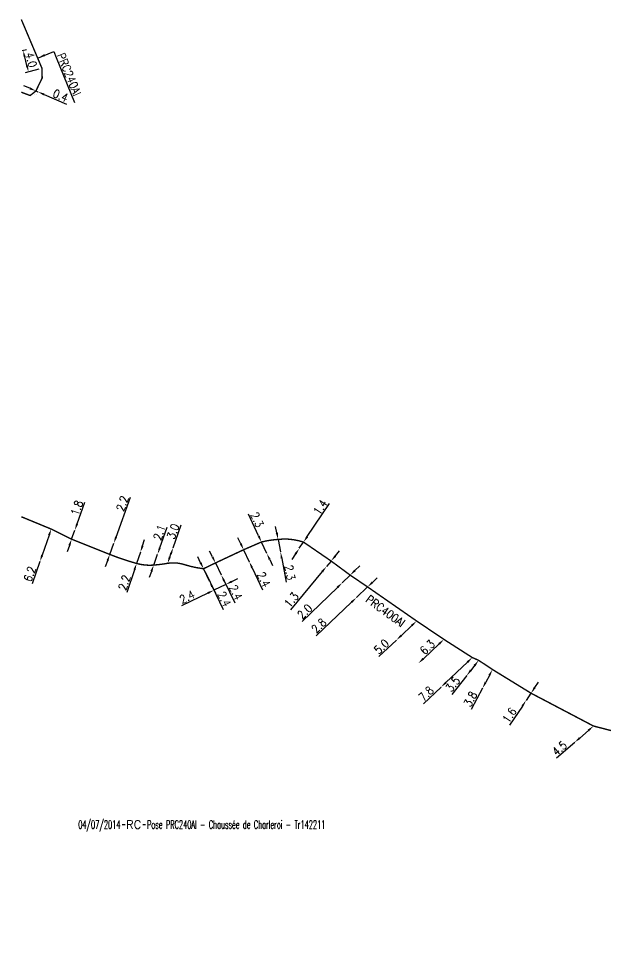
# Model space of a CAD drawing. Header units: millimetres. Extents: x 156382 to 158006, y 120998 to 122000.
# Drawn here: x 156999.5 to 157105.6, y 121213.9 to 121384.1 of the extents above; entities that cross this region are included whole.
import ezdxf
from ezdxf.enums import TextEntityAlignment as Align

# ---------------------------------------------------------------- set-up
doc = ezdxf.new("R2010")
doc.units = ezdxf.units.MM
doc.header["$PDMODE"] = 34
doc.layers.get('0').update_dxf_attribs({"linetype": 'CONTINUOUS'})
doc.layers.get('DEFPOINTS').update_dxf_attribs({"linetype": 'CONTINUOUS'})
doc.layers.add('M_110', color=1, linetype='M_ST_10')
doc.styles.get("Standard").update_dxf_attribs({"font": 'romans.shx', "width": 0.85})
doc.linetypes.add('M_ST_10', pattern='A,5,-0.3,["++",Standard,S=1,R=0,X=0,Y=-0.5],-2.8', length=8.1)
doc.dimstyles.get("Standard").update_dxf_attribs({"dimtxt": 1.5, "dimasz": 1.2, "dimexe": 0.625, "dimexo": 0.625, "dimgap": 0.25, "dimtad": 1, "dimdec": 1, "dimzin": 0, "dimdsep": 46, "dimtxsty": 'Standard', "dimcen": -0.5, "dimadec": 0, "dimazin": 0, "dimtfac": 1, "dimtdec": 1, "dimtmove": 0, "dimatfit": 3, "dimfxl": 0, "dimtolj": 1, "dimtzin": 0, "dimarcsym": 0})

# ---------------------------------------------------------------- blocks, each defined once
blk = doc.blocks.new('*D226')
at = {"layer": 'DEFPOINTS', "color": 0, "linetype": 'Continuous', "transparency": 16777216}
for p in [(157016.72, 121289.2), (157016.72, 121289.2), (157015.99, 121287.17)]:
    blk.add_point(p, dxfattribs=at)
at = {"layer": 'M_110', "color": 0, "linetype": 'Continuous', "lineweight": -2, "transparency": 16777216}
for p, q in [((157017.13, 121290.32), (157019.74, 121297.55)), ((157015.99, 121287.17), (157016.72, 121289.2)), ((157015.59, 121286.04), (157015.18, 121284.92))]:
    blk.add_line(p, q, dxfattribs=at)
at = {"layer": 'M_110', "color": 0, "linetype": 'Continuous', "transparency": 16777216}
for points in [[(157016.94, 121290.39), (157017.32, 121290.26), (157016.72, 121289.2)], [(157015.4, 121286.11), (157015.77, 121285.98), (157015.99, 121287.17)]]:
    blk.add_solid(points, dxfattribs=at)
at = {"layer": 'M_110', "color": 0, "linetype": 'Continuous', "transparency": 16777216, "insert": (157018.26, 121296.39), "char_height": 1.5, "attachment_point": 5, "rotation": 70.1556}
blk.add_mtext('\\A1;2.2', dxfattribs=at)
blk = doc.blocks.new('*D227')
at = {"layer": 'DEFPOINTS', "color": 0, "linetype": 'Continuous', "transparency": 16777216}
for p in [(157021.53, 121287.58), (157021.53, 121287.58), (157020.84, 121285.54)]:
    blk.add_point(p, dxfattribs=at)
at = {"layer": 'M_110', "color": 0, "linetype": 'Continuous', "lineweight": -2, "transparency": 16777216}
for p, q in [((157021.91, 121288.71), (157022.29, 121289.85)), ((157021.53, 121287.58), (157020.84, 121285.54)), ((157020.45, 121284.4), (157019.06, 121280.26))]:
    blk.add_line(p, q, dxfattribs=at)
at = {"layer": 'M_110', "color": 0, "linetype": 'Continuous', "transparency": 16777216}
for points in [[(157021.72, 121288.78), (157022.1, 121288.65), (157021.53, 121287.58)], [(157020.27, 121284.46), (157020.64, 121284.34), (157020.84, 121285.54)]]:
    blk.add_solid(points, dxfattribs=at)
at = {"layer": 'M_110', "color": 0, "linetype": 'Continuous', "transparency": 16777216, "insert": (157018.62, 121282.08), "char_height": 1.5, "attachment_point": 5, "rotation": 71.3606}
blk.add_mtext('\\A1;2.2', dxfattribs=at)
blk = doc.blocks.new('*D228')
at = {"layer": 'DEFPOINTS', "color": 0, "linetype": 'Continuous', "transparency": 16777216}
for p in [(157035.1, 121285.63), (157036.14, 121283.47), (157036.14, 121283.47)]:
    blk.add_point(p, dxfattribs=at)
at = {"layer": 'M_110', "color": 0, "linetype": 'Continuous', "lineweight": -2, "transparency": 16777216}
for p, q in [((157034.57, 121286.71), (157034.05, 121287.79)), ((157035.1, 121285.63), (157036.14, 121283.47)), ((157036.66, 121282.39), (157038.59, 121278.4))]:
    blk.add_line(p, q, dxfattribs=at)
at = {"layer": 'M_110', "color": 0, "linetype": 'Continuous', "transparency": 16777216}
for points in [[(157034.75, 121286.79), (157034.39, 121286.62), (157035.1, 121285.63)], [(157036.84, 121282.47), (157036.48, 121282.3), (157036.14, 121283.47)]]:
    blk.add_solid(points, dxfattribs=at)
at = {"layer": 'M_110', "color": 0, "linetype": 'Continuous', "transparency": 16777216, "insert": (157038.79, 121280.29), "char_height": 1.5, "attachment_point": 5, "rotation": 295.8018}
blk.add_mtext('\\A1;2.4', dxfattribs=at)
blk = doc.blocks.new('*D229')
at = {"layer": 'DEFPOINTS', "color": 0, "linetype": 'Continuous', "transparency": 16777216}
for p in [(157032.94, 121284.58), (157033.98, 121282.42), (157033.98, 121282.42)]:
    blk.add_point(p, dxfattribs=at)
at = {"layer": 'M_110', "color": 0, "linetype": 'Continuous', "lineweight": -2, "transparency": 16777216}
for p, q in [((157032.41, 121285.66), (157031.89, 121286.74)), ((157032.94, 121284.58), (157033.98, 121282.42)), ((157034.5, 121281.34), (157036.5, 121277.22))]:
    blk.add_line(p, q, dxfattribs=at)
at = {"layer": 'M_110', "color": 0, "linetype": 'Continuous', "transparency": 16777216}
for points in [[(157032.59, 121285.75), (157032.23, 121285.58), (157032.94, 121284.58)], [(157034.68, 121281.43), (157034.32, 121281.25), (157033.98, 121282.42)]]:
    blk.add_solid(points, dxfattribs=at)
at = {"layer": 'M_110', "color": 0, "linetype": 'Continuous', "transparency": 16777216, "insert": (157036.69, 121279.11), "char_height": 1.5, "attachment_point": 5, "rotation": 295.8018}
blk.add_mtext('\\A1;2.4', dxfattribs=at)
blk = doc.blocks.new('*D230')
at = {"layer": 'DEFPOINTS', "color": 0, "linetype": 'Continuous', "transparency": 16777216}
for p in [(157032.94, 121284.58), (157036.97, 121281.75), (157034.81, 121280.7)]:
    blk.add_point(p, dxfattribs=at)
at = {"layer": 'M_110', "color": 0, "linetype": 'Continuous', "lineweight": -2, "transparency": 16777216}
for p, q in [((157033.21, 121284.02), (157035.08, 121280.14)), ((157038.05, 121282.27), (157039.13, 121282.79)), ((157036.97, 121281.75), (157034.81, 121280.7)), ((157033.73, 121280.18), (157028.96, 121277.87))]:
    blk.add_line(p, q, dxfattribs=at)
at = {"layer": 'M_110', "color": 0, "linetype": 'Continuous', "transparency": 16777216}
for points in [[(157037.97, 121282.45), (157038.14, 121282.09), (157036.97, 121281.75)], [(157033.64, 121280.36), (157033.82, 121280), (157034.81, 121280.7)]]:
    blk.add_solid(points, dxfattribs=at)
at = {"layer": 'M_110', "color": 0, "linetype": 'Continuous', "transparency": 16777216, "insert": (157029.98, 121279.48), "char_height": 1.5, "attachment_point": 5, "rotation": 25.8018}
blk.add_mtext('\\A1;2.4', dxfattribs=at)
blk = doc.blocks.new('*D231')
at = {"layer": 'DEFPOINTS', "color": 0, "linetype": 'Continuous', "transparency": 16777216}
for p in [(157040.19, 121288.02), (157041.21, 121285.85), (157041.21, 121285.85)]:
    blk.add_point(p, dxfattribs=at)
at = {"layer": 'M_110', "color": 0, "linetype": 'Continuous', "lineweight": -2, "transparency": 16777216}
for p, q in [((157039.68, 121289.11), (157039.17, 121290.19)), ((157040.19, 121288.02), (157041.21, 121285.85)), ((157041.72, 121284.76), (157043.6, 121280.75))]:
    blk.add_line(p, q, dxfattribs=at)
at = {"layer": 'M_110', "color": 0, "linetype": 'Continuous', "transparency": 16777216}
for points in [[(157039.86, 121289.19), (157039.5, 121289.02), (157040.19, 121288.02)], [(157041.9, 121284.85), (157041.54, 121284.68), (157041.21, 121285.85)]]:
    blk.add_solid(points, dxfattribs=at)
at = {"layer": 'M_110', "color": 0, "linetype": 'Continuous', "transparency": 16777216, "insert": (157043.82, 121282.64), "char_height": 1.5, "attachment_point": 5, "rotation": 295.156}
blk.add_mtext('\\A1;2.4', dxfattribs=at)
blk = doc.blocks.new('*D232')
at = {"layer": 'DEFPOINTS', "color": 0, "linetype": 'Continuous', "transparency": 16777216}
for p in [(157046.42, 121289.89), (157046.85, 121287.63), (157046.85, 121287.63)]:
    blk.add_point(p, dxfattribs=at)
at = {"layer": 'M_110', "color": 0, "linetype": 'Continuous', "lineweight": -2, "transparency": 16777216}
for p, q in [((157046.2, 121291.07), (157045.98, 121292.25)), ((157046.42, 121289.89), (157046.85, 121287.63)), ((157047.07, 121286.45), (157047.87, 121282.16))]:
    blk.add_line(p, q, dxfattribs=at)
at = {"layer": 'M_110', "color": 0, "linetype": 'Continuous', "transparency": 16777216}
for points in [[(157046.4, 121291.11), (157046, 121291.04), (157046.42, 121289.89)], [(157047.26, 121286.49), (157046.87, 121286.42), (157046.85, 121287.63)]]:
    blk.add_solid(points, dxfattribs=at)
at = {"layer": 'M_110', "color": 0, "linetype": 'Continuous', "transparency": 16777216, "insert": (157048.56, 121283.9), "char_height": 1.5, "attachment_point": 5, "rotation": 280.6318}
blk.add_mtext('\\A1;2.3', dxfattribs=at)
blk = doc.blocks.new('*D233')
at = {"layer": 'DEFPOINTS', "color": 0, "linetype": 'Continuous', "transparency": 16777216}
for p in [(157043.41, 121289.42), (157044.39, 121287.34), (157044.39, 121287.34)]:
    blk.add_point(p, dxfattribs=at)
at = {"layer": 'M_110', "color": 0, "linetype": 'Continuous', "lineweight": -2, "transparency": 16777216}
for p, q in [((157042.9, 121290.51), (157041.05, 121294.47)), ((157044.39, 121287.34), (157043.41, 121289.42)), ((157044.9, 121286.25), (157045.41, 121285.17))]:
    blk.add_line(p, q, dxfattribs=at)
at = {"layer": 'M_110', "color": 0, "linetype": 'Continuous', "transparency": 16777216}
for points in [[(157043.09, 121290.59), (157042.72, 121290.42), (157043.41, 121289.42)], [(157045.08, 121286.34), (157044.72, 121286.17), (157044.39, 121287.34)]]:
    blk.add_solid(points, dxfattribs=at)
at = {"layer": 'M_110', "color": 0, "linetype": 'Continuous', "transparency": 16777216, "insert": (157042.63, 121293.45), "char_height": 1.5, "attachment_point": 5, "rotation": 295.1173}
blk.add_mtext('\\A1;2.3', dxfattribs=at)
blk = doc.blocks.new('*D234')
at = {"layer": 'DEFPOINTS', "color": 0, "linetype": 'Continuous', "transparency": 16777216}
for p in [(157051.02, 121289.4), (157051.02, 121289.4), (157050.26, 121288.28)]:
    blk.add_point(p, dxfattribs=at)
at = {"layer": 'M_110', "color": 0, "linetype": 'Continuous', "lineweight": -2, "transparency": 16777216}
for p, q in [((157051.69, 121290.39), (157055.73, 121296.41)), ((157050.26, 121288.28), (157051.02, 121289.4)), ((157049.59, 121287.28), (157048.92, 121286.28))]:
    blk.add_line(p, q, dxfattribs=at)
at = {"layer": 'M_110', "color": 0, "linetype": 'Continuous', "transparency": 16777216}
for points in [[(157051.52, 121290.5), (157051.85, 121290.28), (157051.02, 121289.4)], [(157049.43, 121287.39), (157049.76, 121287.17), (157050.26, 121288.28)]]:
    blk.add_solid(points, dxfattribs=at)
at = {"layer": 'M_110', "color": 0, "linetype": 'Continuous', "transparency": 16777216, "insert": (157054.05, 121295.71), "char_height": 1.5, "attachment_point": 5, "rotation": 56.0938}
blk.add_mtext('\\A1;1.4', dxfattribs=at)
blk = doc.blocks.new('*D235')
at = {"layer": 'DEFPOINTS', "color": 0, "linetype": 'Continuous', "transparency": 16777216}
for p in [(157055.17, 121284.98), (157055.17, 121284.98), (157056, 121285.98)]:
    blk.add_point(p, dxfattribs=at)
at = {"layer": 'M_110', "color": 0, "linetype": 'Continuous', "lineweight": -2, "transparency": 16777216}
for p, q in [((157056.77, 121286.9), (157057.54, 121287.82)), ((157056, 121285.98), (157055.17, 121284.98)), ((157054.4, 121284.06), (157048.64, 121277.17))]:
    blk.add_line(p, q, dxfattribs=at)
at = {"layer": 'M_110', "color": 0, "linetype": 'Continuous', "transparency": 16777216}
for points in [[(157056.62, 121287.02), (157056.93, 121286.77), (157056, 121285.98)], [(157054.25, 121284.19), (157054.55, 121283.93), (157055.17, 121284.98)]]:
    blk.add_solid(points, dxfattribs=at)
at = {"layer": 'M_110', "color": 0, "linetype": 'Continuous', "transparency": 16777216, "insert": (157048.83, 121278.96), "char_height": 1.5, "attachment_point": 5, "rotation": 50.0887}
blk.add_mtext('\\A1;1.3', dxfattribs=at)
blk = doc.blocks.new('*D236')
at = {"layer": 'DEFPOINTS', "color": 0, "linetype": 'Continuous', "transparency": 16777216}
for p in [(157059.45, 121283.43), (157058.02, 121282.04), (157058.02, 121282.04)]:
    blk.add_point(p, dxfattribs=at)
at = {"layer": 'M_110', "color": 0, "linetype": 'Continuous', "lineweight": -2, "transparency": 16777216}
for p, q in [((157060.31, 121284.27), (157061.18, 121285.1)), ((157059.45, 121283.43), (157058.02, 121282.04)), ((157057.15, 121281.21), (157050.78, 121275.04))]:
    blk.add_line(p, q, dxfattribs=at)
at = {"layer": 'M_110', "color": 0, "linetype": 'Continuous', "transparency": 16777216}
for points in [[(157060.17, 121284.41), (157060.45, 121284.12), (157059.45, 121283.43)], [(157057.01, 121281.35), (157057.29, 121281.06), (157058.02, 121282.04)]]:
    blk.add_solid(points, dxfattribs=at)
at = {"layer": 'M_110', "color": 0, "linetype": 'Continuous', "transparency": 16777216, "insert": (157051.23, 121276.86), "char_height": 1.5, "attachment_point": 5, "rotation": 44.0837}
blk.add_mtext('\\A1;2.0', dxfattribs=at)
blk = doc.blocks.new('*D237')
at = {"layer": 'DEFPOINTS', "color": 0, "linetype": 'Continuous', "transparency": 16777216}
for p in [(157062.6, 121281.29), (157060.57, 121279.36), (157060.57, 121279.36)]:
    blk.add_point(p, dxfattribs=at)
at = {"layer": 'M_110', "color": 0, "linetype": 'Continuous', "lineweight": -2, "transparency": 16777216}
for p, q in [((157063.46, 121282.12), (157064.33, 121282.95)), ((157062.6, 121281.29), (157060.57, 121279.36)), ((157059.7, 121278.53), (157053.33, 121272.47))]:
    blk.add_line(p, q, dxfattribs=at)
at = {"layer": 'M_110', "color": 0, "linetype": 'Continuous', "transparency": 16777216}
for points in [[(157063.33, 121282.26), (157063.6, 121281.97), (157062.6, 121281.29)], [(157059.56, 121278.68), (157059.84, 121278.39), (157060.57, 121279.36)]]:
    blk.add_solid(points, dxfattribs=at)
at = {"layer": 'M_110', "color": 0, "linetype": 'Continuous', "transparency": 16777216, "insert": (157053.79, 121274.29), "char_height": 1.5, "attachment_point": 5, "rotation": 43.599}
blk.add_mtext('\\A1;2.8', dxfattribs=at)
blk = doc.blocks.new('*D238')
at = {"layer": 'DEFPOINTS', "color": 0, "linetype": 'Continuous', "transparency": 16777216}
for p in [(157071.46, 121275.13), (157067.83, 121271.69), (157067.83, 121271.69)]:
    blk.add_point(p, dxfattribs=at)
at = {"layer": 'M_110', "color": 0, "linetype": 'Continuous', "lineweight": -2, "transparency": 16777216}
for p, q in [((157070.59, 121274.3), (157068.7, 121272.51)), ((157067.83, 121271.69), (157064.65, 121268.68))]:
    blk.add_line(p, q, dxfattribs=at)
at = {"layer": 'M_110', "color": 0, "linetype": 'Continuous', "transparency": 16777216}
for points in [[(157070.45, 121274.45), (157070.72, 121274.16), (157071.46, 121275.13)], [(157068.56, 121272.66), (157068.84, 121272.37), (157067.83, 121271.69)]]:
    blk.add_solid(points, dxfattribs=at)
at = {"layer": 'M_110', "color": 0, "linetype": 'Continuous', "transparency": 16777216, "insert": (157065.12, 121270.5), "char_height": 1.5, "attachment_point": 5, "rotation": 43.4223}
blk.add_mtext('\\A1;5.0', dxfattribs=at)
blk = doc.blocks.new('*D239')
at = {"layer": 'DEFPOINTS', "color": 0, "linetype": 'Continuous', "transparency": 16777216}
for p in [(157076.4, 121271.8), (157071.8, 121267.49), (157071.8, 121267.49)]:
    blk.add_point(p, dxfattribs=at)
at = {"layer": 'M_110', "color": 0, "linetype": 'Continuous', "lineweight": -2, "transparency": 16777216}
blk.add_line((157075.52, 121270.98), (157072.68, 121268.31), dxfattribs=at)
at = {"layer": 'M_110', "color": 0, "linetype": 'Continuous', "transparency": 16777216}
for points in [[(157075.39, 121271.13), (157075.66, 121270.83), (157076.4, 121271.8)], [(157072.54, 121268.46), (157072.81, 121268.17), (157071.8, 121267.49)]]:
    blk.add_solid(points, dxfattribs=at)
at = {"layer": 'M_110', "color": 0, "linetype": 'Continuous', "transparency": 16777216, "insert": (157073.42, 121270.38), "char_height": 1.5, "attachment_point": 5, "rotation": 43.1433}
blk.add_mtext('\\A1;6.3', dxfattribs=at)
blk = doc.blocks.new('*D240')
at = {"layer": 'DEFPOINTS', "color": 0, "linetype": 'Continuous', "transparency": 16777216}
for p in [(157081.52, 121268.52), (157075.9, 121263.18), (157075.9, 121263.18)]:
    blk.add_point(p, dxfattribs=at)
at = {"layer": 'M_110', "color": 0, "linetype": 'Continuous', "lineweight": -2, "transparency": 16777216}
for p, q in [((157080.65, 121267.69), (157076.77, 121264)), ((157075.9, 121263.18), (157072.73, 121260.17))]:
    blk.add_line(p, q, dxfattribs=at)
at = {"layer": 'M_110', "color": 0, "linetype": 'Continuous', "transparency": 16777216}
for points in [[(157080.51, 121267.83), (157080.79, 121267.54), (157081.52, 121268.52)], [(157076.63, 121264.15), (157076.91, 121263.86), (157075.9, 121263.18)]]:
    blk.add_solid(points, dxfattribs=at)
at = {"layer": 'M_110', "color": 0, "linetype": 'Continuous', "transparency": 16777216, "insert": (157073.19, 121261.98), "char_height": 1.5, "attachment_point": 5, "rotation": 43.5413}
blk.add_mtext('\\A1;7.8', dxfattribs=at)
blk = doc.blocks.new('*D241')
at = {"layer": 'DEFPOINTS', "color": 0, "linetype": 'Continuous', "transparency": 16777216}
for p in [(157082.68, 121268.01), (157080.52, 121265.26), (157080.52, 121265.26)]:
    blk.add_point(p, dxfattribs=at)
at = {"layer": 'M_110', "color": 0, "linetype": 'Continuous', "lineweight": -2, "transparency": 16777216}
for p, q in [((157081.94, 121267.07), (157081.26, 121266.2)), ((157080.52, 121265.26), (157077.81, 121261.83))]:
    blk.add_line(p, q, dxfattribs=at)
at = {"layer": 'M_110', "color": 0, "linetype": 'Continuous', "transparency": 16777216}
for points in [[(157081.78, 121267.19), (157082.1, 121266.94), (157082.68, 121268.01)], [(157081.1, 121266.33), (157081.42, 121266.08), (157080.52, 121265.26)]]:
    blk.add_solid(points, dxfattribs=at)
at = {"layer": 'M_110', "color": 0, "linetype": 'Continuous', "transparency": 16777216, "insert": (157078.01, 121263.69), "char_height": 1.5, "attachment_point": 5, "rotation": 51.7919}
blk.add_mtext('\\A1;3.5', dxfattribs=at)
blk = doc.blocks.new('*D242')
at = {"layer": 'DEFPOINTS', "color": 0, "linetype": 'Continuous', "transparency": 16777216}
for p in [(157085.18, 121266.35), (157083.4, 121263), (157083.4, 121263)]:
    blk.add_point(p, dxfattribs=at)
at = {"layer": 'M_110', "color": 0, "linetype": 'Continuous', "lineweight": -2, "transparency": 16777216}
for p, q in [((157084.62, 121265.29), (157083.96, 121264.06)), ((157083.4, 121263), (157081.34, 121259.14))]:
    blk.add_line(p, q, dxfattribs=at)
at = {"layer": 'M_110', "color": 0, "linetype": 'Continuous', "transparency": 16777216}
for points in [[(157084.44, 121265.39), (157084.79, 121265.2), (157085.18, 121266.35)], [(157083.78, 121264.15), (157084.14, 121263.96), (157083.4, 121263)]]:
    blk.add_solid(points, dxfattribs=at)
at = {"layer": 'M_110', "color": 0, "linetype": 'Continuous', "transparency": 16777216, "insert": (157081.2, 121261.01), "char_height": 1.5, "attachment_point": 5, "rotation": 61.9869}
blk.add_mtext('\\A1;3.8', dxfattribs=at)
blk = doc.blocks.new('*D243')
at = {"layer": 'DEFPOINTS', "color": 0, "linetype": 'Continuous', "transparency": 16777216}
for p in [(157091.25, 121260.75), (157092.14, 121262.07), (157092.14, 121262.07)]:
    blk.add_point(p, dxfattribs=at)
at = {"layer": 'M_110', "color": 0, "linetype": 'Continuous', "lineweight": -2, "transparency": 16777216}
for p, q in [((157092.81, 121263.07), (157093.48, 121264.06)), ((157092.14, 121262.07), (157091.25, 121260.75)), ((157090.58, 121259.75), (157088.23, 121256.28))]:
    blk.add_line(p, q, dxfattribs=at)
at = {"layer": 'M_110', "color": 0, "linetype": 'Continuous', "transparency": 16777216}
for points in [[(157092.65, 121263.18), (157092.98, 121262.96), (157092.14, 121262.07)], [(157090.41, 121259.86), (157090.74, 121259.64), (157091.25, 121260.75)]]:
    blk.add_solid(points, dxfattribs=at)
at = {"layer": 'M_110', "color": 0, "linetype": 'Continuous', "transparency": 16777216, "insert": (157088.24, 121258.08), "char_height": 1.5, "attachment_point": 5, "rotation": 56.0161}
blk.add_mtext('\\A1;1.6', dxfattribs=at)
blk = doc.blocks.new('*D244')
at = {"layer": 'DEFPOINTS', "color": 0, "linetype": 'Continuous', "transparency": 16777216}
for p in [(157103.43, 121256.13), (157100.04, 121253.17), (157100.04, 121253.17)]:
    blk.add_point(p, dxfattribs=at)
at = {"layer": 'M_110', "color": 0, "linetype": 'Continuous', "lineweight": -2, "transparency": 16777216}
for p, q in [((157102.53, 121255.34), (157100.95, 121253.95)), ((157100.04, 121253.17), (157096.75, 121250.29))]:
    blk.add_line(p, q, dxfattribs=at)
at = {"layer": 'M_110', "color": 0, "linetype": 'Continuous', "transparency": 16777216}
for points in [[(157102.4, 121255.49), (157102.66, 121255.19), (157103.43, 121256.13)], [(157100.82, 121254.11), (157101.08, 121253.8), (157100.04, 121253.17)]]:
    blk.add_solid(points, dxfattribs=at)
at = {"layer": 'M_110', "color": 0, "linetype": 'Continuous', "transparency": 16777216, "insert": (157097.29, 121252.09), "char_height": 1.5, "attachment_point": 5, "rotation": 41.1371}
blk.add_mtext('\\A1;4.5', dxfattribs=at)
blk = doc.blocks.new('*D295')
at = {"layer": 'DEFPOINTS', "color": 0, "linetype": 'Continuous', "transparency": 16777216}
for p in [(157027.45, 121288.38), (157027.45, 121288.38), (157026.44, 121285.56)]:
    blk.add_point(p, dxfattribs=at)
at = {"layer": 'M_110', "color": 0, "linetype": 'Continuous', "lineweight": -2, "transparency": 16777216}
for p, q in [((157027.45, 121288.38), (157028.91, 121292.5)), ((157026.84, 121286.69), (157027.04, 121287.25))]:
    blk.add_line(p, q, dxfattribs=at)
at = {"layer": 'M_110', "color": 0, "linetype": 'Continuous', "transparency": 16777216}
for points in [[(157026.86, 121287.32), (157027.23, 121287.18), (157027.45, 121288.38)], [(157026.65, 121286.75), (157027.03, 121286.62), (157026.44, 121285.56)]]:
    blk.add_solid(points, dxfattribs=at)
at = {"layer": 'M_110', "color": 0, "linetype": 'Continuous', "transparency": 16777216, "insert": (157027.44, 121291.34), "char_height": 1.5, "attachment_point": 5, "rotation": 70.3978}
blk.add_mtext('\\A1;3.0', dxfattribs=at)
blk = doc.blocks.new('*D296')
at = {"layer": 'DEFPOINTS', "color": 0, "linetype": 'Continuous', "transparency": 16777216}
for p in [(157024.63, 121287.22), (157024.63, 121287.22), (157023.93, 121285.24)]:
    blk.add_point(p, dxfattribs=at)
at = {"layer": 'M_110', "color": 0, "linetype": 'Continuous', "lineweight": -2, "transparency": 16777216}
for p, q in [((157025.03, 121288.35), (157026.38, 121292.13)), ((157023.93, 121285.24), (157024.63, 121287.22)), ((157023.52, 121284.11), (157023.12, 121282.98))]:
    blk.add_line(p, q, dxfattribs=at)
at = {"layer": 'M_110', "color": 0, "linetype": 'Continuous', "transparency": 16777216}
for points in [[(157024.85, 121288.42), (157025.22, 121288.29), (157024.63, 121287.22)], [(157023.34, 121284.18), (157023.71, 121284.05), (157023.93, 121285.24)]]:
    blk.add_solid(points, dxfattribs=at)
at = {"layer": 'M_110', "color": 0, "linetype": 'Continuous', "transparency": 16777216, "insert": (157024.97, 121291.14), "char_height": 1.5, "attachment_point": 5, "rotation": 70.3978}
blk.add_mtext('\\A1;2.1', dxfattribs=at)
blk = doc.blocks.new('*D297')
at = {"layer": 'DEFPOINTS', "color": 0, "linetype": 'Continuous', "transparency": 16777216}
for p in [(157009.68, 121291.57), (157009.68, 121291.57), (157009.1, 121289.93)]:
    blk.add_point(p, dxfattribs=at)
at = {"layer": 'M_110', "color": 0, "linetype": 'Continuous', "lineweight": -2, "transparency": 16777216}
for p, q in [((157010.09, 121292.7), (157011.5, 121296.65)), ((157009.1, 121289.93), (157009.68, 121291.57)), ((157008.69, 121288.8), (157008.29, 121287.67))]:
    blk.add_line(p, q, dxfattribs=at)
at = {"layer": 'M_110', "color": 0, "linetype": 'Continuous', "transparency": 16777216}
for points in [[(157009.9, 121292.77), (157010.28, 121292.64), (157009.68, 121291.57)], [(157008.5, 121288.86), (157008.88, 121288.73), (157009.1, 121289.93)]]:
    blk.add_solid(points, dxfattribs=at)
at = {"layer": 'M_110', "color": 0, "linetype": 'Continuous', "transparency": 16777216, "insert": (157010.05, 121295.58), "char_height": 1.5, "attachment_point": 5, "rotation": 70.3327}
blk.add_mtext('\\A1;1.8', dxfattribs=at)
blk = doc.blocks.new('*D298')
at = {"layer": 'DEFPOINTS', "color": 0, "linetype": 'Continuous', "transparency": 16777216}
for p in [(157005.4, 121291.76), (157003.37, 121285.91), (157003.37, 121285.91)]:
    blk.add_point(p, dxfattribs=at)
at = {"layer": 'M_110', "color": 0, "linetype": 'Continuous', "lineweight": -2, "transparency": 16777216}
for p, q in [((157005.01, 121290.63), (157003.77, 121287.04)), ((157003.37, 121285.91), (157001.96, 121281.83))]:
    blk.add_line(p, q, dxfattribs=at)
at = {"layer": 'M_110', "color": 0, "linetype": 'Continuous', "transparency": 16777216}
for points in [[(157004.82, 121290.7), (157005.2, 121290.56), (157005.4, 121291.76)], [(157003.58, 121287.11), (157003.96, 121286.97), (157003.37, 121285.91)]]:
    blk.add_solid(points, dxfattribs=at)
at = {"layer": 'M_110', "color": 0, "linetype": 'Continuous', "transparency": 16777216, "insert": (157001.53, 121283.63), "char_height": 1.5, "attachment_point": 5, "rotation": 70.8838}
blk.add_mtext('\\A1;6.2', dxfattribs=at)
blk = doc.blocks.new('*D300')
at = {"layer": 'DEFPOINTS', "color": 0, "linetype": 'Continuous', "transparency": 16777216}
for p in [(156999.55, 121378.16), (157000.31, 121378.35), (157003.74, 121375.1)]:
    blk.add_point(p, dxfattribs=at)
at = {"layer": 'M_110', "color": 0, "linetype": 'Continuous', "lineweight": -2, "transparency": 16777216}
for p, q in [((157000.16, 121378.31), (157000.92, 121378.51)), ((157001, 121375.64), (157000.61, 121377.19)), ((157003.14, 121374.94), (157000.7, 121374.32))]:
    blk.add_line(p, q, dxfattribs=at)
at = {"layer": 'M_110', "color": 0, "linetype": 'Continuous', "transparency": 16777216}
for points in [[(157000.8, 121377.24), (157000.42, 121377.14), (157000.31, 121378.35)], [(157001.2, 121375.69), (157000.81, 121375.59), (157001.3, 121374.48)]]:
    blk.add_solid(points, dxfattribs=at)
at = {"layer": 'M_110', "color": 0, "linetype": 'Continuous', "transparency": 16777216, "insert": (157001.78, 121376.66), "char_height": 1.5, "attachment_point": 5, "rotation": 284.3227}
blk.add_mtext('\\A1;4.0', dxfattribs=at)
blk = doc.blocks.new('*D301')
at = {"layer": 'DEFPOINTS', "color": 0, "linetype": 'Continuous', "transparency": 16777216}
for p in [(157002.64, 121371.02), (157003.01, 121370.86), (157003.01, 121370.86)]:
    blk.add_point(p, dxfattribs=at)
at = {"layer": 'M_110', "color": 0, "linetype": 'Continuous', "lineweight": -2, "transparency": 16777216}
for p, q in [((157001.54, 121371.5), (157000.44, 121371.97)), ((157002.39, 121370.45), (157002.39, 121370.45)), ((157002.64, 121371.02), (157003.01, 121370.86)), ((157002.76, 121370.29), (157002.76, 121370.29)), ((157004.11, 121370.39), (157008.18, 121368.62))]:
    blk.add_line(p, q, dxfattribs=at)
at = {"layer": 'M_110', "color": 0, "linetype": 'Continuous', "transparency": 16777216}
for points in [[(157001.62, 121371.68), (157001.46, 121371.31), (157002.64, 121371.02)], [(157004.19, 121370.57), (157004.03, 121370.2), (157003.01, 121370.86)]]:
    blk.add_solid(points, dxfattribs=at)
at = {"layer": 'M_110', "color": 0, "linetype": 'Continuous', "transparency": 16777216, "insert": (157007.09, 121370.18), "char_height": 1.5, "attachment_point": 5, "rotation": 336.5926}
blk.add_mtext('\\A1;0.4', dxfattribs=at)
blk = doc.blocks.new('GIS_MODF')
at = {"color": 0, "linetype": 'Continuous', "flags": 128}
for points in [[(-2.18, -0.01), (-1.68, -0.01)], [(1.52, -0.01), (2.02, -0.01)]]:
    blk.add_lwpolyline(points, dxfattribs=at)
at = {"color": 0, "linetype": 'Continuous', "width": 0.5}
blk.add_attdef('DATE', text='', height=1.5, dxfattribs=at).set_placement((-2.5, -0.8), align=Align.RIGHT)
at = {"color": 0, "linetype": 'Continuous', "width": 1.771291}
blk.add_attdef('USER', text='', height=1.5, dxfattribs=at).set_placement((-1.51, -0.8), (1.28, -0.8), align=Align.FIT)
at = {"color": 0, "linetype": 'Continuous', "width": 0.5}
blk.add_attdef('DESC', (2.29, -0.8), '', height=1.5, dxfattribs=at)

msp = doc.modelspace()

# ---------------------------------------------------------------- linework, layer by layer
at = {"layer": 'M_110', "const_width": 0.25, "flags": 128}
msp.add_lwpolyline([(157000, 121383.95), (157002.17, 121378.82), (157003.74, 121375.1), (157003.77, 121373.37), (157002.64, 121371.02), (157001.6, 121370.19), (157000, 121370.79)], dxfattribs=at)
msp.add_lwpolyline([(157340.78, 121293.01), (157335.75, 121296.08, 0.400269), (157335.08, 121295.93), (157334.16, 121294.59), (157331.1, 121290.06), (157329.38, 121287.24), (157324.93, 121280.01), (157315.65, 121265.77), (157313.08, 121263.17), (157310.75, 121262.33, 0.21345), (157310.46, 121262.05), (157307.29, 121254.2, -0.441779), (157306.68, 121253.94), (157304.26, 121254.71), (157299.44, 121256.14), (157293.17, 121258.25), (157288.14, 121259.92), (157284.18, 121261.3), (157279.41, 121262.95), (157270.59, 121265.88), (157265.51, 121267.63), (157260.33, 121269.33), (157253.97, 121271.54), (157244.84, 121274.59), (157228.82, 121280.14), (157223.35, 121281.86), (157220.13, 121282.74), (157203.01, 121287.71, 0.412779), (157202.39, 121287.37), (157201.88, 121285.64), (157200.16, 121279.83), (157197.6, 121271.3), (157194.36, 121260.07), (157192.23, 121253.21), (157191.34, 121250.32), (157188.68, 121241.64), (157188.34, 121240.02), (157184.06, 121226.91), (157180.5, 121218.69), (157179.36, 121214.42, -0.523691), (157178.57, 121214.18), (157174.8, 121217.43), (157174.8, 121217.43), (157171.75, 121219.7), (157167.17, 121223.25), (157162.35, 121226.68), (157157.5, 121230.23), (157152.54, 121233.71), (157151.32, 121234.56), (157144.44, 121239.01), (157139.97, 121241.61), (157139, 121242.15), (157127.28, 121248.46), (157119.77, 121251.04), (157109.69, 121254.51), (157103.43, 121256.13), (157092.14, 121262.07), (157085.18, 121266.35), (157082.68, 121268.01), (157081.52, 121268.52), (157076.4, 121271.8), (157071.46, 121275.13), (157062.6, 121281.29), (157059.45, 121283.43), (157056, 121285.98), (157051.02, 121289.4, 0.109169), (157046.42, 121289.89, 0.045181), (157043.41, 121289.42), (157040.19, 121288.02), (157035.1, 121285.63), (157033.07, 121284.65, -0.145504), (157032.79, 121284.6, -0.044685), (157029.41, 121285.35, 0.118283), (157026.44, 121285.56, -0.020721), (157023.93, 121285.24, -0.088438), (157020.84, 121285.54, -0.027205), (157015.99, 121287.17), (157009.1, 121289.93), (157005.4, 121291.76), (157000.56, 121293.76), (157000, 121293.99)], format="xyb", dxfattribs=at)

# ---------------------------------------------------------------- block references
at = {"layer": 'M_110'}
ref = msp.add_blockref('GIS_MODF', (157020.43, 121238.35), dxfattribs=at)
ref.add_attrib('DATE', '04/07/2014', dxfattribs={"layer": '0', "color": 0, "linetype": 'Continuous', "height": 1.5, "width": 0.5}).set_placement((157017.93, 121237.55), align=Align.RIGHT)
ref.add_attrib('USER', 'RC', dxfattribs={"layer": '0', "color": 0, "linetype": 'Continuous', "height": 1.5, "width": 0.99919}).set_placement((157018.92, 121237.55), (157021.71, 121237.55), align=Align.FIT)
ref.add_attrib('DESC', 'Pose PRC240Al - Chaussée de Charleroi - Tr142211', (157022.72, 121237.55), dxfattribs={"layer": '0', "color": 0, "linetype": 'Continuous', "height": 1.5, "width": 0.5})

# ---------------------------------------------------------------- texts
at = {"layer": 'M_110', "linetype": 'Continuous', "width": 0.85}
msp.add_text('PRC400Al', height=1.5, rotation=323.8725, dxfattribs=at).set_placement((157065.84, 121276.92), align=Align.MIDDLE)
at = {"layer": 'M_110', "linetype": 'Continuous', "insert": (157006.4, 121377.5), "char_height": 1.5, "attachment_point": 7, "rotation": 292.2274}
msp.add_mtext('\\A1;PRC240Al', dxfattribs=at)

# ---------------------------------------------------------------- dimensions: what is measured, and where the dimension line sits
at = {"layer": 'M_110', "linetype": 'Continuous'}
for base, p1, p2, angle, picture, middle in [((157000.31, 121378.35), (157003.74, 121375.1), (156999.55, 121378.16), 284.3227, '*D300', (157000.81, 121376.41)), ((157003.01, 121370.86), (157002.64, 121371.02), (157003.01, 121370.86), 156.5926, '*D301', (157006.69, 121369.27)), ((157016.7231, 121289.195), (157015.9932, 121287.1727), (157016.7231, 121289.195), 250.1556, '*D226', (157019.1989, 121296.055)), ((157009.685, 121291.5739), (157009.096, 121289.926), (157009.685, 121291.5739), 250.3327, '*D297', (157010.9958, 121295.2413)), ((157051.02, 121289.4), (157050.26, 121288.28), (157051.02, 121289.4), 236.0938, '*D234', (157054.88, 121295.15)), ((157044.39, 121287.34), (157043.41, 121289.42), (157044.39, 121287.34), 115.1173, '*D233', (157041.72, 121293.03)), ((157024.63, 121287.22), (157023.93, 121285.24), (157024.63, 121287.22), 250.3978, '*D296', (157025.91, 121290.81)), ((157027.45, 121288.38), (157026.44, 121285.56), (157027.45, 121288.38), 250.3978, '*D295', (157028.38, 121291.01)), ((157003.37, 121285.91), (157005.4, 121291.76), (157003.37, 121285.91), 70.8838, '*D298', (157002.47, 121283.3)), ((157046.85, 121287.63), (157046.42, 121289.89), (157046.85, 121287.63), 100.6318, '*D232', (157047.58, 121283.72)), ((157021.53, 121287.58), (157020.84, 121285.54), (157021.53, 121287.58), 251.3606, '*D227', (157019.56, 121281.76)), ((157041.21, 121285.85), (157040.19, 121288.02), (157041.21, 121285.85), 115.156, '*D231', (157042.92, 121282.21)), ((157036.14, 121283.47), (157035.1, 121285.63), (157036.14, 121283.47), 115.8018, '*D228', (157037.89, 121279.85)), ((157055.17, 121284.98), (157056, 121285.98), (157055.17, 121284.98), 50.0887, '*D235', (157049.6, 121278.32)), ((157033.98, 121282.42), (157032.94, 121284.58), (157033.98, 121282.42), 115.8018, '*D229', (157035.79, 121278.67)), ((157034.81, 121280.7), (157036.97, 121281.75), (157032.94, 121284.58), 205.8018, '*D230', (157030.42, 121278.58)), ((157058.02, 121282.04), (157059.45, 121283.43), (157058.02, 121282.04), 44.0837, '*D236', (157051.92, 121276.14)), ((157060.57, 121279.36), (157062.6, 121281.29), (157060.57, 121279.36), 43.599, '*D237', (157054.48, 121273.56)), ((157067.83, 121271.69), (157071.46, 121275.13), (157067.83, 121271.69), 43.4223, '*D238', (157065.8, 121269.77)), ((157071.8, 121267.49), (157076.4, 121271.8), (157071.8, 121267.49), 43.1433, '*D239', (157074.1, 121269.65)), ((157075.9019, 121263.1776), (157081.5197, 121268.5164), (157075.9019, 121263.1776), 43.5413, '*D240', (157073.8826, 121261.2586)), ((157080.52, 121265.26), (157082.68, 121268.01), (157080.52, 121265.26), 51.7919, '*D241', (157078.8, 121263.07)), ((157083.4, 121263), (157085.18, 121266.35), (157083.4, 121263), 61.9869, '*D242', (157082.09, 121260.54)), ((157092.14, 121262.07), (157091.25, 121260.75), (157092.14, 121262.07), 236.0161, '*D243', (157089.07, 121257.52)), ((157100.04, 121253.17), (157103.43, 121256.13), (157100.04, 121253.17), 41.1371, '*D244', (157097.95, 121251.33))]:
    dim = msp.add_linear_dim(base=base, p1=p1, p2=p2, angle=angle, dimstyle='Standard', dxfattribs=at)
    dim.commit()
    dim.dimension.update_dxf_attribs({"geometry": picture, "text_midpoint": middle, "dimtype": 160})

# ---------------------------------------------------------------- leaders
at = {"layer": 'M_110', "linetype": 'Continuous', "annotation_type": 0, "has_hookline": 1, "hookline_direction": 0, "text_width": 8.56, "horizontal_direction": (0.378283, -0.92569, 0)}
msp.add_leader([(157003.1, 121377.04), (157005.85, 121378.18), (157006.3, 121377.07)], dimstyle='Standard', override={"dimgap": 0.25, "dimtad": 1}, dxfattribs=at)

doc.saveas('drawing.dxf')
